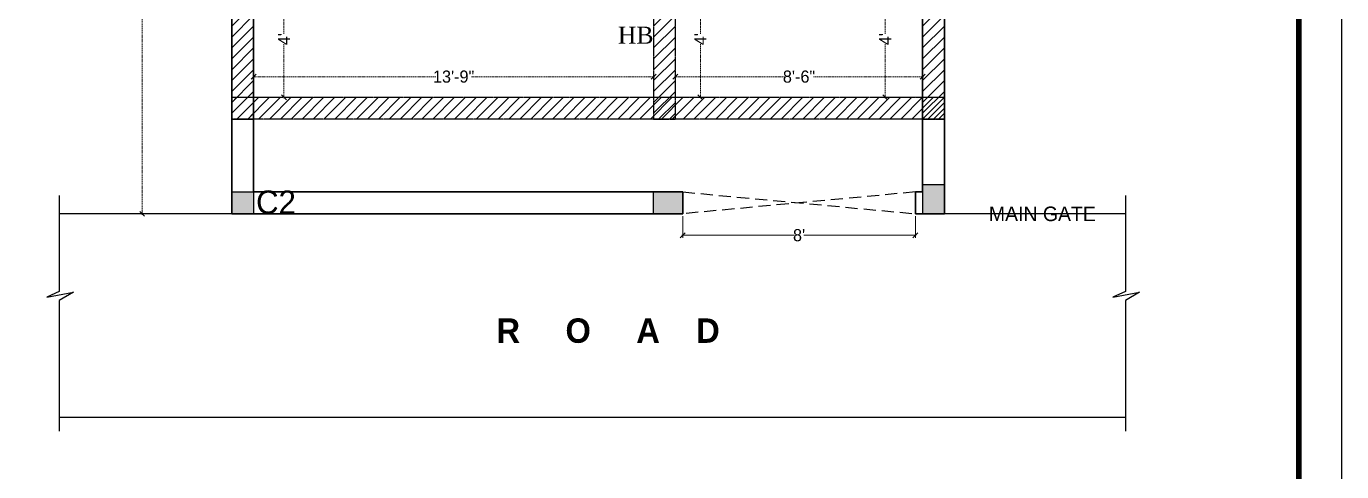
# Model space of a CAD drawing. Header units: millimetres. Extents: x -6808 to 215771, y -89660 to -16303.
# Drawn here: x 100410 to 100953, y -48018 to -47835 of the extents above; entities that cross this region are included whole.
import ezdxf

# ---------------------------------------------------------------- set-up
doc = ezdxf.new("R2010")
doc.units = ezdxf.units.MM
doc.header["$PDMODE"] = 35
for name, pattern in [('ACAD_ISO10W100', [18, 12, -3, 0, -3]), ('CENTER2', [1.125, 0.75, -0.125, 0.125, -0.125]), ('DASHED', [0.75, 0.5, -0.25])]:
    doc.linetypes.add(name, pattern=pattern)
doc.layers.get('0').update_dxf_attribs({"color": 8})
for name, color, linetype, lineweight in [('beam', 6, 'CENTER2', 30), ('col.center', 5, 'ACAD_ISO10W100', 15), ('column', 5, 'Continuous', 30), ('dim2', 6, 'Continuous', 20), ('FORMAT LAAYER', 250, 'Continuous', 13), ('text', 7, 'Continuous', 25), ('wall', 7, 'Continuous', 35)]:
    doc.layers.add(name, color=color, linetype=linetype, lineweight=lineweight)
doc.layers.add('Beam Text', color=6, linetype='Continuous')
doc.layers.add('FORMAT', color=7, linetype='Continuous')
doc.styles.add('SAJ', font='eurr____.ttf')
doc.styles.get("Standard").update_dxf_attribs({"font": 'times.ttf'})
doc.dimstyles.new('SAJ', dxfattribs={"dimtxt": 5, "dimasz": 2, "dimexe": 1, "dimexo": 1, "dimgap": 0.09375, "dimtad": 0, "dimdec": 1, "dimzin": 0, "dimdsep": 46, "dimlunit": 4, "dimtxsty": 'SAJ', "dimblk": 'OBLIQUE', "dimcen": 0.125, "dimdle": 0.375, "dimadec": 0, "dimazin": 0, "dimtfac": 1, "dimtdec": 1, "dimtofl": 0, "dimtmove": 0, "dimatfit": 3, "dimldrblk": 'OBLIQUE', "dimfxl": 1, "dimtolj": 1, "dimtzin": 0, "dimlwd": 5, "dimlwe": 5, "dimarcsym": 1})
pattern_1 = [(45, (-433.7855, -2528.9853), (-2.24506403, 2.24506403), [])]

# ---------------------------------------------------------------- blocks, each defined once
blk = doc.blocks.new('_Oblique')
at = {"color": 0, "linetype": 'ByBlock', "lineweight": -2}
blk.add_line((-0.5, -0.5), (0.5, 0.5), dxfattribs=at)
blk = doc.blocks.new('*D1146')
at = {"layer": 'Defpoints', "color": 0, "transparency": 16777216}
for p in [(100495.25, -47123.77), (100458.26, -47911.77), (100495.25, -47911.77)]:
    blk.add_point(p, dxfattribs=at)
at = {"layer": 'dim2', "color": 0, "linetype": 'DASHED', "lineweight": 5, "transparency": 16777216}
for p, q in [((100494.25, -47123.77), (100457.26, -47123.77)), ((100458.26, -47123.4), (100458.26, -47499.36)), ((100458.26, -47912.15), (100458.26, -47536.18)), ((100494.25, -47911.77), (100457.26, -47911.77))]:
    blk.add_line(p, q, dxfattribs=at)
at = {"layer": 'dim2', "color": 0, "lineweight": 5, "transparency": 16777216, "xscale": 2, "yscale": 2, "zscale": 2}
for p, rotation in [((100458.26, -47123.77), 90), ((100458.26, -47911.77), 270)]:
    blk.add_blockref('_Oblique', p, dxfattribs=dict(at, rotation=rotation))
at = {"layer": 'dim2', "color": 0, "transparency": 16777216, "insert": (100458.26, -47517.77), "char_height": 12, "attachment_point": 5, "rotation": 90, "style": 'SAJ'}
blk.add_mtext('\\A1;65\'-8"', dxfattribs=at)
blk = doc.blocks.new('c1')
at = {"layer": 'column'}
blk.add_hatch(color=256, dxfattribs=at).paths.add_polyline_path([(58376.49, -43564.36), (58385.49, -43564.36), (58385.49, -43552.36), (58376.49, -43552.36)])
for p, q in [((58376.49, -43552.36), (58376.49, -43564.36)), ((58376.49, -43552.36), (58385.49, -43552.36)), ((58385.49, -43564.36), (58385.49, -43552.36)), ((58376.49, -43564.36), (58385.49, -43564.36))]:
    blk.add_line(p, q, dxfattribs=at)
blk = doc.blocks.new('A$C32B276F4')
at = {"layer": 'column'}
blk.add_hatch(color=256, dxfattribs=at).paths.add_polyline_path([(9, 0), (9, 9), (0, 9), (0, 0)])
for p, q in [((0, 0), (0, 9)), ((0, 9), (9, 9)), ((9, 9), (9, 0)), ((9, 0), (0, 0))]:
    blk.add_line(p, q, dxfattribs=at)
at = {"layer": 'col.center', "linetype": 'ByBlock', "insert": (10.02, 9.59), "char_height": 9.6, "width": 293.6941, "attachment_point": 1, "style": 'SAJ'}
blk.add_mtext('\\A1;{\\fCentury Gothic|b0|i0|c0|p34;C2}', dxfattribs=at)
blk = doc.blocks.new('*D1141')
at = {"layer": 'Beam Text', "color": 0, "linetype": 'DASHED', "lineweight": 5, "transparency": 16777216}
for p, q in [((100505.25, -47815.77), (100517.76, -47815.77)), ((100516.76, -47815.4), (100516.76, -47837.75)), ((100516.76, -47864.15), (100516.76, -47841.8)), ((100505.25, -47863.77), (100517.76, -47863.77))]:
    blk.add_line(p, q, dxfattribs=at)
at = {"layer": 'Defpoints', "color": 0, "linetype": 'Continuous', "transparency": 16777216}
for p in [(100504.25, -47815.77), (100504.25, -47863.77), (100516.76, -47863.77)]:
    blk.add_point(p, dxfattribs=at)
at = {"layer": 'Beam Text', "color": 0, "linetype": 'Continuous', "lineweight": 5, "transparency": 16777216, "xscale": 2, "yscale": 2, "zscale": 2}
for p, rotation in [((100516.76, -47815.77), 90), ((100516.76, -47863.77), 270)]:
    blk.add_blockref('_Oblique', p, dxfattribs=dict(at, rotation=rotation))
at = {"layer": 'Beam Text', "color": 0, "linetype": 'Continuous', "lineweight": 18, "transparency": 16777216, "insert": (100516.76, -47839.77), "char_height": 5, "attachment_point": 5, "rotation": 90, "style": 'SAJ'}
blk.add_mtext("\\A1;4'", dxfattribs=at)
blk = doc.blocks.new('*D1142')
at = {"layer": 'Beam Text', "color": 0, "linetype": 'DASHED', "lineweight": 5, "transparency": 16777216}
for p, q in [((100679.25, -47815.77), (100689.56, -47815.77)), ((100688.56, -47815.4), (100688.56, -47837.75)), ((100688.56, -47864.15), (100688.56, -47841.8)), ((100679.25, -47863.77), (100689.56, -47863.77))]:
    blk.add_line(p, q, dxfattribs=at)
at = {"layer": 'Defpoints', "color": 0, "linetype": 'Continuous', "transparency": 16777216}
for p in [(100678.25, -47815.77), (100678.25, -47863.77), (100688.56, -47863.77)]:
    blk.add_point(p, dxfattribs=at)
at = {"layer": 'Beam Text', "color": 0, "linetype": 'Continuous', "lineweight": 5, "transparency": 16777216, "xscale": 2, "yscale": 2, "zscale": 2}
for p, rotation in [((100688.56, -47815.77), 90), ((100688.56, -47863.77), 270)]:
    blk.add_blockref('_Oblique', p, dxfattribs=dict(at, rotation=rotation))
at = {"layer": 'Beam Text', "color": 0, "linetype": 'Continuous', "lineweight": 18, "transparency": 16777216, "insert": (100688.56, -47839.77), "char_height": 5, "attachment_point": 5, "rotation": 90, "style": 'SAJ'}
blk.add_mtext("\\A1;4'", dxfattribs=at)
blk = doc.blocks.new('*D1143')
at = {"layer": 'Beam Text', "color": 0, "linetype": 'DASHED', "lineweight": 5, "transparency": 16777216}
for p, q in [((100779.25, -47815.77), (100763.79, -47815.77)), ((100764.79, -47815.4), (100764.79, -47837.75)), ((100764.79, -47864.15), (100764.79, -47841.8)), ((100779.25, -47863.77), (100763.79, -47863.77))]:
    blk.add_line(p, q, dxfattribs=at)
at = {"layer": 'Defpoints', "color": 0, "linetype": 'Continuous', "transparency": 16777216}
for p in [(100780.25, -47815.77), (100764.79, -47863.77), (100780.25, -47863.77)]:
    blk.add_point(p, dxfattribs=at)
at = {"layer": 'Beam Text', "color": 0, "linetype": 'Continuous', "lineweight": 5, "transparency": 16777216, "xscale": 2, "yscale": 2, "zscale": 2}
for p, rotation in [((100764.79, -47815.77), 90), ((100764.79, -47863.77), 270)]:
    blk.add_blockref('_Oblique', p, dxfattribs=dict(at, rotation=rotation))
at = {"layer": 'Beam Text', "color": 0, "linetype": 'Continuous', "lineweight": 18, "transparency": 16777216, "insert": (100764.79, -47839.77), "char_height": 5, "attachment_point": 5, "rotation": 90, "style": 'SAJ'}
blk.add_mtext("\\A1;4'", dxfattribs=at)
blk = doc.blocks.new('*D1144')
at = {"layer": 'Beam Text', "color": 0, "linetype": 'DASHED', "lineweight": 5, "transparency": 16777216}
for p, q in [((100503.87, -47855.26), (100579.46, -47855.26)), ((100504.25, -47862.77), (100504.25, -47854.26)), ((100669.62, -47855.26), (100594.03, -47855.26)), ((100669.25, -47862.77), (100669.25, -47854.26))]:
    blk.add_line(p, q, dxfattribs=at)
at = {"layer": 'Defpoints', "color": 0, "linetype": 'Continuous', "transparency": 16777216}
for p in [(100669.25, -47855.26), (100504.25, -47863.77), (100669.25, -47863.77)]:
    blk.add_point(p, dxfattribs=at)
at = {"layer": 'Beam Text', "color": 0, "linetype": 'Continuous', "lineweight": 5, "transparency": 16777216, "xscale": 2, "yscale": 2, "zscale": 2, "rotation": 180}
blk.add_blockref('_Oblique', (100504.25, -47855.26), dxfattribs=at)
at = {"layer": 'Beam Text', "color": 0, "linetype": 'Continuous', "lineweight": 5, "transparency": 16777216, "xscale": 2, "yscale": 2, "zscale": 2}
blk.add_blockref('_Oblique', (100669.25, -47855.26), dxfattribs=at)
at = {"layer": 'Beam Text', "color": 0, "linetype": 'Continuous', "lineweight": 18, "transparency": 16777216, "insert": (100586.75, -47855.26), "char_height": 5, "attachment_point": 5, "style": 'SAJ'}
blk.add_mtext('\\A1;13\'-9"', dxfattribs=at)
blk = doc.blocks.new('*D1106')
at = {"layer": 'Beam Text', "color": 0, "linetype": 'DASHED', "lineweight": 5, "transparency": 16777216}
for p, q in [((100677.87, -47855.26), (100723.3, -47855.26)), ((100678.25, -47862.77), (100678.25, -47854.26)), ((100780.62, -47855.26), (100735.19, -47855.26)), ((100780.25, -47862.77), (100780.25, -47854.26))]:
    blk.add_line(p, q, dxfattribs=at)
at = {"layer": 'Defpoints', "color": 0, "linetype": 'Continuous', "transparency": 16777216}
for p in [(100780.25, -47855.26), (100678.25, -47863.77), (100780.25, -47863.77)]:
    blk.add_point(p, dxfattribs=at)
at = {"layer": 'Beam Text', "color": 0, "linetype": 'Continuous', "lineweight": 5, "transparency": 16777216, "xscale": 2, "yscale": 2, "zscale": 2, "rotation": 180}
blk.add_blockref('_Oblique', (100678.25, -47855.26), dxfattribs=at)
at = {"layer": 'Beam Text', "color": 0, "linetype": 'Continuous', "lineweight": 5, "transparency": 16777216, "xscale": 2, "yscale": 2, "zscale": 2}
blk.add_blockref('_Oblique', (100780.25, -47855.26), dxfattribs=at)
at = {"layer": 'Beam Text', "color": 0, "linetype": 'Continuous', "lineweight": 18, "transparency": 16777216, "insert": (100729.25, -47855.26), "char_height": 5, "attachment_point": 5, "style": 'SAJ'}
blk.add_mtext('\\A1;8\'-6"', dxfattribs=at)
blk = doc.blocks.new('*D1148')
at = {"layer": 'Defpoints', "color": 0, "transparency": 16777216}
for p in [(100681.25, -47911.77), (100777.25, -47911.77), (100681.25, -47920.63)]:
    blk.add_point(p, dxfattribs=at)
at = {"layer": 'wall', "color": 0, "lineweight": 5, "transparency": 16777216}
for p, q in [((100681.25, -47912.77), (100681.25, -47921.63)), ((100777.25, -47912.77), (100777.25, -47921.63)), ((100680.87, -47920.63), (100727.2, -47920.63)), ((100777.62, -47920.63), (100731.29, -47920.63))]:
    blk.add_line(p, q, dxfattribs=at)
at = {"layer": 'wall', "color": 0, "lineweight": 5, "transparency": 16777216, "xscale": 2, "yscale": 2, "zscale": 2, "rotation": 180}
blk.add_blockref('_Oblique', (100681.25, -47920.63), dxfattribs=at)
at = {"layer": 'wall', "color": 0, "lineweight": 5, "transparency": 16777216, "xscale": 2, "yscale": 2, "zscale": 2}
blk.add_blockref('_Oblique', (100777.25, -47920.63), dxfattribs=at)
at = {"layer": 'wall', "color": 0, "transparency": 16777216, "insert": (100729.25, -47920.63), "char_height": 5, "attachment_point": 5, "style": 'SAJ'}
blk.add_mtext("\\A1;8'", dxfattribs=at)

msp = doc.modelspace()

# ---------------------------------------------------------------- hatches: boundary and pattern name
at = {"layer": 'beam', "linetype": 'Continuous', "lineweight": 18}
h = msp.add_hatch(dxfattribs=at)
h.set_pattern_fill('ANSI31', color=252, style=0)
h.set_pattern_definition(pattern_1)
h.paths.add_polyline_path([(100504.247, -47815.774), (100495.247, -47815.774), (100495.247, -47872.774), (100504.247, -47872.774)])
h.paths.add_polyline_path([(100504.247, -47806.774), (100495.247, -47806.774), (100495.247, -47815.774), (100504.247, -47815.774)])
h = msp.add_hatch(dxfattribs=at)
h.set_pattern_fill('ANSI31', color=252, style=0)
h.set_pattern_definition([(45, (-259.7855, -2528.9853), (-2.24506403, 2.24506403), [])])
h.paths.add_polyline_path([(100678.247, -47815.774), (100669.247, -47815.774), (100669.247, -47872.774), (100678.247, -47872.774)])
h.paths.add_polyline_path([(100678.247, -47806.774), (100669.247, -47806.774), (100669.247, -47815.774), (100678.247, -47815.774)])
h = msp.add_hatch(dxfattribs=at)
h.set_pattern_fill('ANSI31', color=252, style=0)
h.set_pattern_definition([(45, (-148.7855, -2528.9853), (-2.24506403, 2.24506403), [])])
h.paths.add_polyline_path([(100789.247, -47815.774), (100780.247, -47815.774), (100780.247, -47872.774), (100789.247, -47872.774)])
h.paths.add_polyline_path([(100789.247, -47806.774), (100780.247, -47806.774), (100780.247, -47815.774), (100789.247, -47815.774)])
h = msp.add_hatch(dxfattribs=at)
h.set_pattern_fill('ANSI31', color=252, style=0)
h.set_pattern_definition(pattern_1)
h.paths.add_polyline_path([(100495.247, -47872.774), (100504.247, -47872.774), (100504.247, -47863.774), (100495.247, -47863.774)])
h.paths.add_polyline_path([(100789.247, -47872.774), (100789.247, -47863.774), (100504.247, -47863.774), (100504.247, -47872.774)])

# ---------------------------------------------------------------- linework, layer by layer
at = {"linetype": 'DASHED', "ltscale": 10}
for p, q in [((100681.247, -47902.774), (100777.247, -47911.774)), ((100777.247, -47902.774), (100681.247, -47911.774))]:
    msp.add_line(p, q, dxfattribs=at)
for points in [[(100424.043, -47904.257), (100424.043, -47943.815), (100418.869, -47946.211), (100429.905, -47944.025), (100424.074, -47947.481), (100424.074, -48001.398)], [(100863.857, -47904.257), (100863.857, -47943.815), (100858.683, -47946.211), (100869.718, -47944.025), (100863.888, -47947.481), (100863.888, -48001.398)]]:
    msp.add_lwpolyline(points)
at = {"lineweight": 30}
for points in [[(100495.247, -47911.774), (100424.043, -47911.774)], [(100863.857, -47911.774), (100788.235, -47911.774)], [(100863.888, -47995.774), (100424.074, -47995.774)]]:
    msp.add_lwpolyline(points, dxfattribs=at)
at = {"layer": 'beam', "color": 252}
for points in [[(100495.247, -47872.774), (100504.247, -47872.774), (100504.247, -47806.774), (100495.247, -47806.774)], [(100669.247, -47872.774), (100678.247, -47872.774), (100678.247, -47806.774), (100669.247, -47806.774)], [(100780.247, -47872.774), (100789.247, -47872.774), (100789.247, -47806.774), (100780.247, -47806.774)], [(100495.247, -47863.774), (100789.247, -47863.774), (100789.247, -47872.774), (100495.247, -47872.774)]]:
    msp.add_lwpolyline(points, close=True, dxfattribs=at)
at = {"layer": 'FORMAT', "color": 0}
msp.add_lwpolyline([(100112.89, -47020.609), (100112.89, -48213.724), (100953.111, -48213.724), (100953.111, -47020.609)], close=True, dxfattribs=at)
msp.add_lwpolyline([(100112.89, -47020.609), (100112.89, -48213.724), (100953.111, -48213.724), (100953.111, -47020.609)], close=True, dxfattribs=at)
at = {"layer": 'FORMAT', "color": 0, "const_width": 2.464}
msp.add_lwpolyline([(100130.574, -47038.294), (100130.574, -48196.039), (100935.427, -48196.039), (100935.427, -47038.294)], close=True, dxfattribs=at)
msp.add_lwpolyline([(100130.574, -47038.294), (100130.574, -48196.039), (100935.427, -48196.039), (100935.427, -47038.294)], close=True, dxfattribs=at)
at = {"layer": 'wall'}
for p, q in [((100495.247, -47123.774), (100495.247, -47911.774)), ((100789.247, -47123.774), (100789.247, -47911.774)), ((100504.247, -47815.774), (100504.247, -47902.774)), ((100780.247, -47815.774), (100780.247, -47902.774)), ((100681.247, -47902.774), (100504.247, -47902.774)), ((100681.247, -47902.774), (100681.247, -47911.774)), ((100780.247, -47902.774), (100777.247, -47902.774)), ((100777.247, -47902.774), (100777.247, -47911.774)), ((100681.247, -47911.774), (100495.247, -47911.774)), ((100789.247, -47911.774), (100777.247, -47911.774))]:
    msp.add_line(p, q, dxfattribs=at)

# ---------------------------------------------------------------- block references
at = {"layer": 'column'}
for name, p in [('A$C32B276F4', (100495.247, -47911.774)), ('c1', (42403.755, -4347.412))]:
    msp.add_blockref(name, p, dxfattribs=at)
at = {"layer": 'column', "rotation": 90}
msp.add_blockref('c1', (57116.885, -106288.265), dxfattribs=at)

# ---------------------------------------------------------------- texts
at = {"layer": 'Beam Text', "linetype": 'ByBlock', "lineweight": 30, "ltscale": 2, "insert": (100661.86, -47838.172), "char_height": 7, "width": 109.25542, "attachment_point": 5}
msp.add_mtext('HB', dxfattribs=at)
at = {"layer": 'FORMAT LAAYER', "linetype": 'ByBlock', "insert": (100635.506, -47954.893), "char_height": 10.08, "width": 351.4658, "attachment_point": 2, "style": 'SAJ'}
msp.add_mtext('\\A1;{\\fCentury Gothic|b1|i0|c0|p34;        R     O     A    D }', dxfattribs=at)
at = {"layer": 'text', "ltscale": 2, "insert": (100851.691, -47908.804), "char_height": 6, "width": 244.74508, "attachment_point": 3, "style": 'SAJ'}
msp.add_mtext('\\A1;{\\fCentury Gothic|b0|i0|c0|p34;MAIN GATE}', dxfattribs=at)

# ---------------------------------------------------------------- dimensions: what is measured, and where the dimension line sits
at = {"layer": 'Beam Text', "color": 1, "linetype": 'Continuous', "lineweight": 18}
for p1, p2, distance, picture, middle in [((100504.247, -47815.774), (100504.247, -47863.774), 12.509, '*D1141', (100516.755, -47839.774)), ((100678.247, -47815.774), (100678.247, -47863.774), 10.311, '*D1142', (100688.558, -47839.774)), ((100780.247, -47815.774), (100780.247, -47863.774), -15.452, '*D1143', (100764.794, -47839.774)), ((100504.247, -47863.774), (100669.247, -47863.774), 8.514, '*D1144', (100586.747, -47855.26)), ((100678.247, -47863.774), (100780.247, -47863.774), 8.514, '*D1106', (100729.247, -47855.26))]:
    dim = msp.add_aligned_dim(p1=p1, p2=p2, distance=distance, dimstyle='SAJ', dxfattribs=at)
    dim.commit()
    dim.dimension.update_dxf_attribs({"geometry": picture, "text_midpoint": middle})
at = {"layer": 'dim2'}
dim = msp.add_linear_dim(base=(100458.26, -47911.774), p1=(100495.247, -47123.774), p2=(100495.247, -47911.774), angle=270, dimstyle='SAJ', override={"dimtxt": 12}, dxfattribs=at)
dim.commit()
dim.dimension.update_dxf_attribs({"geometry": '*D1146', "text_midpoint": (100458.26, -47517.774), "dimtype": 161})
at = {"layer": 'wall'}
dim = msp.add_aligned_dim(p1=(100777.247, -47911.774), p2=(100681.247, -47911.774), distance=8.853, dimstyle='SAJ', override={"dimfxl": 4}, dxfattribs=at)
dim.commit()
dim.dimension.update_dxf_attribs({"geometry": '*D1148', "text_midpoint": (100729.247, -47920.627)})

doc.saveas('drawing.dxf')
